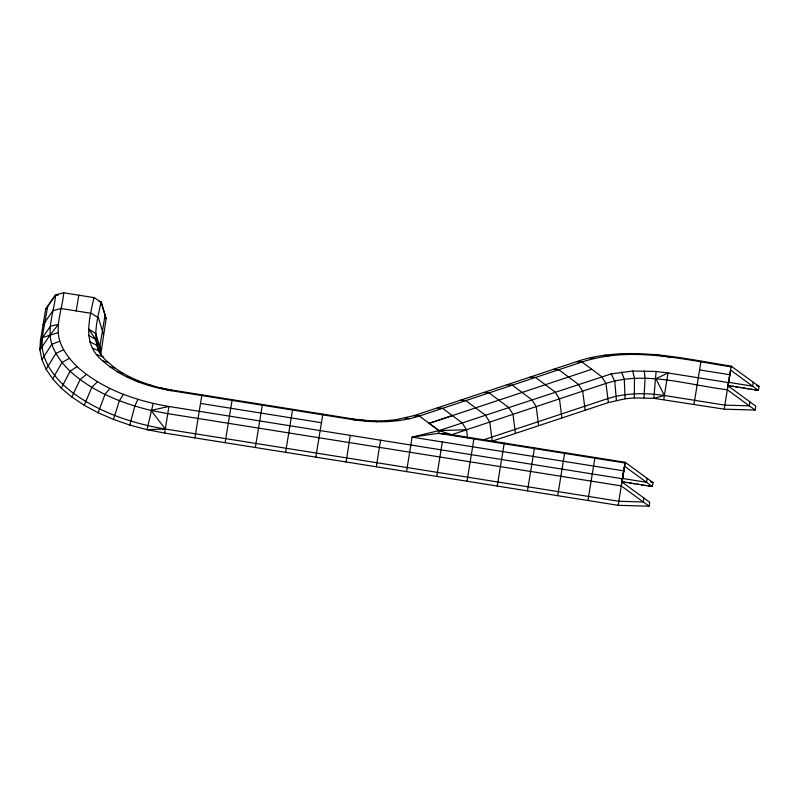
<?xml version="1.0" encoding="UTF-8"?>
<svg xmlns="http://www.w3.org/2000/svg" width="799" height="799" viewBox="0 0 799 799"><rect width="100%" height="100%" fill="white"/><g stroke="black" fill="none" stroke-linecap="round" stroke-linejoin="round"><path stroke-width="1.2" d="M460.464 400.209L465.857 400.619L485.373 415.15L489.747 422.012L492.204 441.128L608.379 402.546L625.098 398.801L634.336 397.942L634.476 378.346L632.688 371.016L611.155 373.912L438.941 430.611L412.094 437.133L406.541 471.59M632.688 371.016L656.089 371.475L653.832 398.321L634.336 397.942M99.635 352.079L99.825 346.726L105.078 315.255M100.754 354.396L106.147 318.741L101.213 301.802L99.016 301.503M749.971 401.897L749.322 405.832L724.863 405.133L664.398 395.495L653.832 398.321L724.224 409.178L727.959 385.817L755.764 406.132L755.115 410.067L727.3 389.752C687.569 384.968 645.752 370.616 605.942 383.43L601.557 376.559L581.992 361.997L576.588 361.577C627.055 344.958 680.628 358.062 731.245 366.152L731.095 366.861C682.306 359.28 630.671 345.977 581.992 361.997L419.385 416.049C397.962 422.821 374.991 422.961 352.938 419.655L171.535 390.741C146.716 386.466 121.648 377.897 102.652 360.798C82.037 344.359 89.108 319.94 93.962 297.608L63.73 292.794L55.66 294.811L45.683 309.103L40.429 340.574L39.95 349.992L41.908 359.63L46.162 369.318L52.654 378.886L61.263 388.174L71.84 397.013L84.215 405.253L98.167 412.763L113.448 419.415L129.818 425.078L146.986 429.672L164.664 433.058L618.176 505.318L649.068 506.206L649.727 502.271L621.912 481.967L624.219 468.194L624.039 469.462M623.23 474.097L623.729 470.871L412.094 437.133L438.491 433.318L451.725 434.696L625.198 462.301L622.421 478.741L168.909 406.471C135.79 400.838 102.362 389.363 77.014 366.571C69.643 359.36 63.251 351.021 59.815 341.203C54.971 325.163 62.372 308.813 63.73 292.794M643.974 397.782L645.073 378.167L644.254 370.826M633.467 483.535L635.345 483.824M739.514 387.385L741.382 387.685M730.076 373.313L730.256 372.054M624.319 468.014L624.678 465.727M622.691 477.373L622.801 476.653M624.538 466.226L622.111 481.717L652.354 486.541L653.003 482.606L625.198 462.301L624.538 466.226L652.354 486.541M624.009 482.027L622.171 481.398M625.897 482.326L627.784 482.626M629.672 482.926L631.56 483.225M637.232 484.134L639.12 484.434M641.008 484.733L642.905 485.033M644.793 485.333L646.681 485.632M648.568 485.942L650.456 486.241M728.728 381.223L728.848 380.514M729.267 377.957L729.777 374.731L699.544 369.907M730.046 385.877L728.209 385.258M731.934 386.177L733.832 386.476M735.719 386.786L737.607 387.086M743.28 387.984L745.167 388.284M747.055 388.594L748.943 388.893M750.83 389.193L752.728 389.493M754.616 389.792L756.503 390.092M164.664 433.058L168.909 406.471L151.051 410.426C121.768 403.345 92.664 391.73 70.102 371.235C62.272 363.585 55.481 354.716 51.815 344.289C46.801 327.9 54.182 311.181 55.66 294.811L58.027 294.911M194.896 437.882L201.917 394.856M225.128 442.696L232.149 399.67M255.36 447.52L262.382 404.494M285.603 452.334L292.624 409.308M315.835 457.158L322.856 414.132M346.067 461.952L350.312 435.365M376.309 466.766L380.544 440.189M436.773 476.404L442.326 441.957M467.006 481.228L474.027 438.202M497.238 486.042L504.259 443.026M527.47 490.866L534.501 447.839M557.712 495.68L564.733 452.663M587.944 500.504L594.965 457.477M618.176 505.318L622.421 478.741M663.749 399.54L667.994 372.953L728.468 382.591L727.3 389.752M693.981 404.364L701.003 361.338M727.949 385.927L731.245 366.152L759.05 386.466L758.391 390.391L728.159 385.577L730.586 370.087L758.391 390.391M47.76 306.127L39.95 349.992L49.967 335.181L58.477 324.264L50.407 326.282L40.429 340.574M76.215 310.931L78.841 295.201M364.843 421.133L364.004 420.294L353.088 418.946L352.938 419.655L374.851 420.893L385.448 420.713L395.625 419.765L413.982 415.64L419.385 416.049L438.941 430.611L438.491 433.318L625.048 463.001M649.068 506.206L621.262 485.902L621.912 481.967M643.934 498.047L643.275 501.972L618.816 501.273L165.303 429.013C132.754 423.62 100.514 412.803 73.558 393.378C56.339 380.394 39.121 360.748 42.507 337.597L58.077 332.634M647.21 478.371L646.561 482.306L622.621 478.491M753.257 382.232L752.598 386.167L728.668 382.351M353.088 418.946L171.685 390.032L171.535 390.741C149.123 385.348 125.892 378.596 108.564 362.586C88.899 347.295 96.799 322.636 101.014 302.042L101.213 301.802M670.77 356.514L670.621 357.223L653.902 354.366L654.741 355.205M129.818 425.078L134.841 406.092L137.937 399.37M153.198 403.455L146.986 429.672L165.303 429.013L151.051 410.426L167.74 413.632L621.262 485.902M113.448 419.415L119.381 400.738L123.396 394.336M98.167 412.763L104.949 394.466L109.813 388.424M84.215 405.253L91.775 387.375L97.408 381.752M71.84 397.013L80.09 379.585L86.422 374.421M61.263 388.174L70.102 371.235L77.014 366.571M52.654 378.886L61.972 362.476L69.363 358.322M46.162 369.318L55.84 353.438L63.6 349.812M41.908 359.63L51.815 344.289L59.815 341.203M45.683 309.103L55.86 294.571M43.056 324.833L53.034 310.551L61.104 308.524L91.336 313.348L98.387 317.782L103.52 334.471M159.76 388.444L160.899 387.924L171.685 390.032M608.399 402.556L605.932 383.42L451.725 434.696L438.941 430.611L429.133 423.34L452.374 415.6M429.143 423.32L591.789 369.288M483.555 439.849L607.869 398.561M607.889 398.571C626.106 392.808 645.632 392.709 664.398 395.495L655.919 378.766L667.994 372.953L656.089 371.475M148.324 385.388L150.412 385.118M438.941 430.611L466.516 429.722L467.555 437.882M137.418 381.612L140.424 381.662M724.224 409.178L755.115 410.067M582.032 362.027L576.648 361.617L413.992 415.65L419.385 416.049M553.407 369.338L558.791 369.747L578.316 384.279L582.691 391.14L585.148 410.257M530.176 377.058L535.56 377.458L555.085 391.989L559.46 398.851L561.907 417.977M506.936 384.768L512.319 385.178L531.844 399.71L536.219 406.571L538.676 425.697M483.705 392.489L489.088 392.898L508.613 407.43L512.988 414.291L515.435 433.418M437.233 407.929L442.616 408.329L462.142 422.871L466.516 429.722M127.241 377.188L131.086 377.607M590.201 357.822L594.796 358.461M405.183 418.067L409.777 418.696M55.66 294.811L57.818 295.161M200.449 403.425L321.388 422.701M117.942 372.184L122.577 373.023M604.993 355.185L608.718 355.984M395.625 419.765L399.34 420.554M109.703 366.691L115.016 367.989M756.683 385.757L759.05 386.466M650.646 481.907L653.003 482.606M102.652 360.798L108.564 362.586M620.723 353.727L623.52 354.596M385.448 420.713L388.244 421.592M96.919 354.616L103.301 356.923M92.594 348.244L99.346 351.081M89.758 341.792L96.739 345.158L98.926 351.91M637.123 353.448L638.95 354.337M374.851 420.893L376.679 421.792M88.459 335.36L95.55 339.275L99.825 346.726L100.604 354.357M93.962 297.608L101.014 302.042L106.147 318.741M611.155 373.912L614.741 380.993L616.399 400.349M621.592 372.054L624.299 379.295L625.098 398.801M100.035 353.248L95.55 339.275L88.709 329.078L95.76 333.513L100.894 350.212"/></g></svg>
